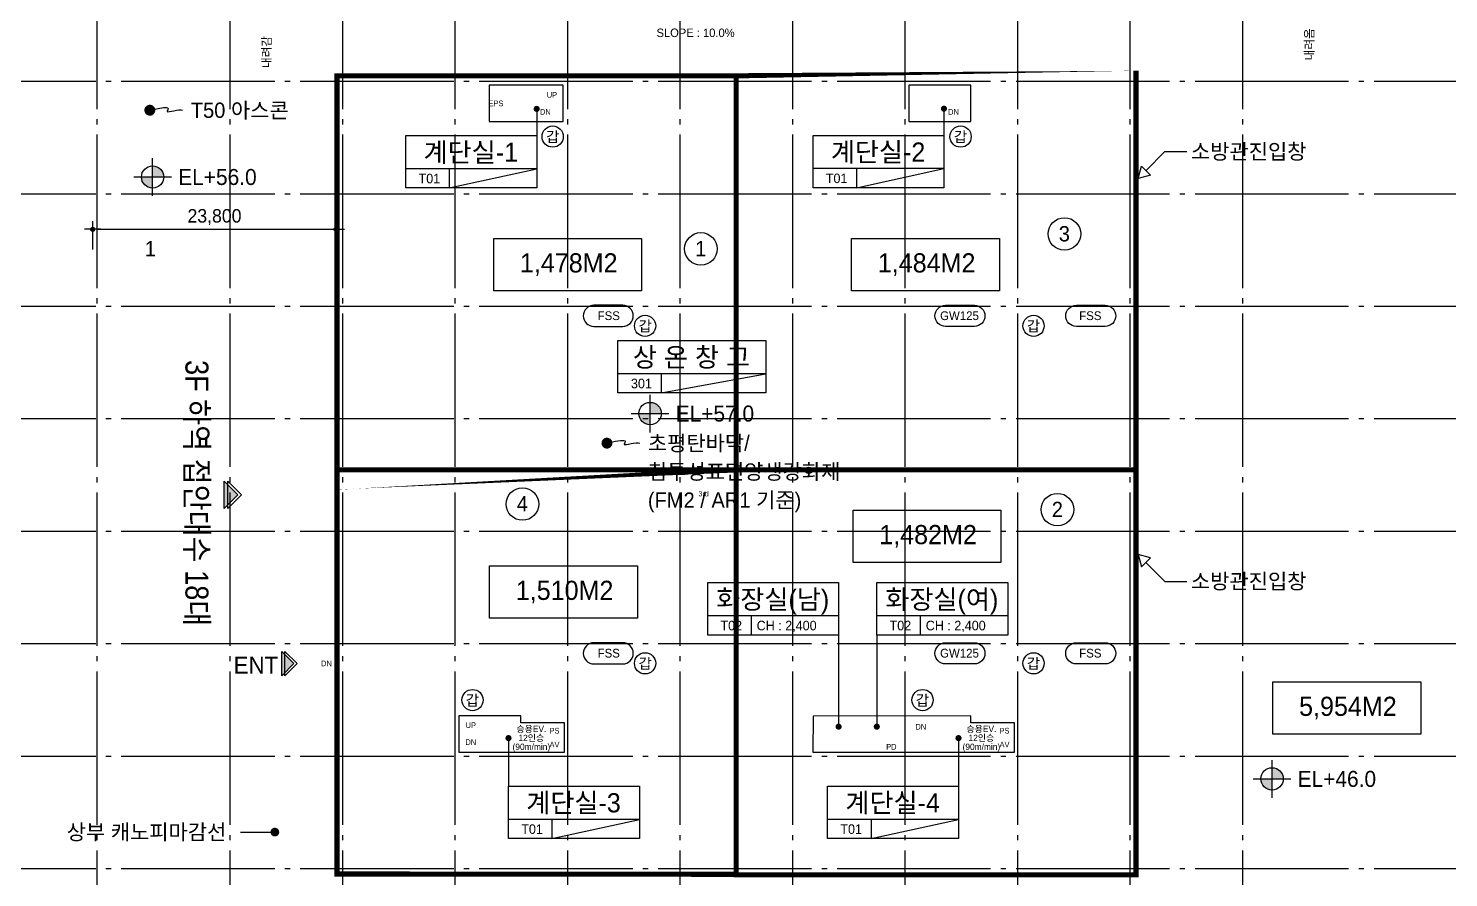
# Model space of a CAD drawing. Header units: millimetres. Extents: x 252735598 to 255219468, y 503841472 to 504550014.
# Drawn here: x 254553680 to 254692535, y 503942094 to 504025132 of the extents above; entities that cross this region are included whole.
import ezdxf
from ezdxf.enums import TextEntityAlignment as Align

# ---------------------------------------------------------------- set-up
doc = ezdxf.new("R2010")
doc.units = ezdxf.units.MM
doc.linetypes.add('CEN', pattern=[35, 30, -2, 1, -2])
for name, color, linetype in [('4A.TEC CEN', 1, 'CEN'), ('4A.TEC TEXT', 7, 'Continuous'), ('4A.TEC TEXT 1', 3, 'Continuous'), ('4A.TEC TEXT 2', 3, 'Continuous'), ('4A.TEC 심볼', 7, 'Continuous'), ('DEFPOINT', 135, 'Continuous'), ('㈜SE&C DIM', 7, 'Continuous'), ('㈜SE&C TEXT', 7, 'Continuous'), ('㈜SE&C TEXT 1', 3, 'Continuous')]:
    doc.layers.add(name, color=color, linetype=linetype)
doc.styles.add('돋움', font='')
doc.styles.get('돋움').set_extended_font_data('돋움')
doc.dimstyles.new('DIM_400(외부치수)', dxfattribs={"dimscale": 1200, "dimtxt": 3.299999999999998, "dimasz": 1, "dimexe": 2, "dimexo": 2, "dimgap": 1, "dimtad": 1, "dimdec": 0, "dimdsep": 46, "dimlunit": 6, "dimtxsty": '돋움', "dimblk1": 'DIMDOT', "dimblk2": 'DIMDOT', "dimsah": 1, "dimcen": 2.5, "dimdle": 1.5, "dimclrd": 8, "dimclre": 8, "dimclrt": 3, "dimadec": 0, "dimazin": 0, "dimtfac": 1, "dimtdec": 0, "dimtix": 1, "dimtmove": 2, "dimatfit": 3, "dimldrblk": 'DIMDOT', "dimfxl": 1, "dimtvp": 1, "dimtolj": 1, "dimtzin": 0, "dimarcsym": 0})

# ---------------------------------------------------------------- blocks, each defined once
blk = doc.blocks.new('dwgFD3B')
at = {"layer": '4A.TEC CEN', "color": 250, "ltscale": 500}
for p, q in [((49194.51359510422, -103936.8347870111, -3333.333333333334), (357999.999995023, -103936.8347870111, -3333.333333333334)), ((49194.51359510422, -114936.8347870111, -3333.333333333334), (357999.999995023, -114936.8347870111, -3333.333333333334)), ((49194.51359510422, -125936.8347870111, -3333.333333333334), (357999.999995023, -125936.8347870111, -3333.333333333334)), ((49194.51359510422, -136936.8347870111, -3333.333333333334), (357999.999995023, -136936.8347870111, -3333.333333333334)), ((49194.51359510422, -147936.8347870111, -3333.333333333334), (357999.999995023, -147936.8347870111, -3333.333333333334)), ((49194.51359510422, -158936.8347870111, -3333.333333333334), (357999.999995023, -158936.8347870111, -3333.333333333334)), ((49194.51359510422, -169936.8347870111, -3333.333333333334), (357999.999995023, -169936.8347870111, -3333.333333333334)), ((49194.51359510422, -180936.8347870111, -3333.333333333334), (357999.999995023, -180936.8347870111, -3333.333333333334))]:
    blk.add_line(p, q, dxfattribs=at)
at = {"layer": '4A.TEC CEN', "color": 250, "ltscale": 500, "elevation": -3333.333333333334}
for points in [[(169307.625374347, -39163.15827703476), (169307.625374347, -267000.000000298)], [(182307.625374347, -39163.15827703476), (182307.625374347, -267000.000000298)], [(193307.625374347, -39163.15827703476), (193307.625374347, -267000.000000298)], [(204307.625374347, -39163.15827703476), (204307.625374347, -267000.000000298)], [(215307.625374347, -39163.15827703476), (215307.625374347, -267000.000000298)], [(226307.625374347, -39163.15827703476), (226307.625374347, -267000.000000298)], [(237307.625374347, -39163.15827703476), (237307.625374347, -267000.000000298)], [(248307.625374347, -39163.15827703476), (248307.625374347, -267000.000000298)], [(259307.625374347, -39163.15827703476), (259307.625374347, -267000.000000298)], [(270307.625374347, -39163.15827703476), (270307.625374347, -267000.000000298)], [(281307.625374347, -39163.15827703476), (281307.625374347, -267000.000000298)]]:
    blk.add_lwpolyline(points, dxfattribs=at)
blk = doc.blocks.new('FL-LEVEL1')
at = {"layer": '4A.TEC 심볼', "linetype": 'ByBlock'}
h = blk.add_hatch(color=256, dxfattribs=at)
h.paths.add_polyline_path([(295, 174.9999999991269), (295, -8.731149e-10), (470, -8.731149e-10, 0.4142135623730951)])
h.paths.add_polyline_path([(295, -8.731149e-10), (120, -8.731149e-10, 0.4142135623730951), (295, -175.0000000008731)])
for p, q in [((295, -295.0000000002328), (295, 295.0000000001164)), ((0, 0), (590, -5.82077e-11))]:
    blk.add_line(p, q, dxfattribs=at)
blk.add_circle((295, -1.74623e-10), 174.9999999999983, dxfattribs=at)
at = {"layer": '4A.TEC TEXT 2', "color": 3, "linetype": 'ByBlock', "style": '돋움'}
blk.add_attdef('FL', text='', height=250.0000000000001, dxfattribs=at).set_placement((695, 0), align=Align.MIDDLE_LEFT)
blk = doc.blocks.new('zw$CF70')
at = {"layer": '4A.TEC 심볼', "color": 1, "const_width": 640.458013364708}
blk.add_lwpolyline([(320.2290044128895, 7841.537071108818, 1), (960.6870132386684, 7841.537071108818, 1)], format="xyb", close=True, dxfattribs=at)
at = {"layer": '4A.TEC 심볼', "color": 1}
blk.add_lwpolyline([(641.5391739308834, 7841.537071108818), (1606.917041689157, 8061.91341817379), (2240.182406812906, 8163.517327904701), (2605.506159633398, 8171.679414749146), (2767.05919060111, 8111.730293631554), (2789.012389868498, 8009.000578761101), (2735.536647945642, 7888.820885062218), (2670.802855044603, 7776.521826982498), (2658.981901556253, 7697.434019207954), (2749.233943194151, 7670.133245587349), (2930.676197439432, 7686.175968170166), (3177.415147095919, 7730.363818049431), (3463.557275027037, 7787.498426556587), (3763.209064096212, 7842.38142490387), (4050.476997166872, 7879.814444303513), (4299.467557042837, 7884.599115967751), (4484.287226647139, 7841.537071108818)], dxfattribs=at)
at = {"layer": '4A.TEC TEXT', "style": '돋움'}
for s, height, p in [('초평탄바닥/', 1800, (5444.974239677191, 7841.537071108818)), ('침투성표면양생강화제', 1800, (5444.974239677191, 4498.991059184074)), ('(FM2 / AR1 기준)', 1800, (5444.974239677191, 1156.445047497749)), ('3rd', 600, (11375.90172231197, 1901.160605311394))]:
    blk.add_text(s, height=height, dxfattribs=at).set_placement(p, align=Align.MIDDLE_LEFT)
blk = doc.blocks.new('DIMDOT')
at = {"color": 0}
blk.add_line((-2, 0), (2, 0), dxfattribs=at)
for radius in [0.5, 0.25]:
    blk.add_circle((0, 0), radius, dxfattribs=at)
blk = doc.blocks.new('*D116')
at = {"layer": 'Defpoints', "color": 0, "ltscale": 10, "transparency": 16777216}
for p in [(254583774.168117, 504005493.1382592), (254559974.1681156, 504002700.1160364), (254583774.168117, 504002700.1160364)]:
    blk.add_point(p, dxfattribs=at)
at = {"layer": '㈜SE&C DIM', "color": 8, "lineweight": -2, "ltscale": 10, "transparency": 16777216}
for p, q in [((254559974.1681156, 504003500.1160364), (254559974.1681156, 504006293.1382592)), ((254583774.168117, 504003500.1160364), (254583774.168117, 504006293.1382592)), ((254560374.1681156, 504005493.1382592), (254583374.168117, 504005493.1382592))]:
    blk.add_line(p, q, dxfattribs=at)
at = {"layer": '㈜SE&C DIM', "color": 8, "lineweight": -2, "ltscale": 10, "transparency": 16777216, "xscale": 400, "yscale": 400, "zscale": 400, "rotation": 180}
blk.add_blockref('DIMDOT', (254559974.1681156, 504005493.1382592), dxfattribs=at)
at = {"layer": '㈜SE&C DIM', "color": 8, "lineweight": -2, "ltscale": 10, "transparency": 16777216, "xscale": 400, "yscale": 400, "zscale": 400}
blk.add_blockref('DIMDOT', (254583774.168117, 504005493.1382592), dxfattribs=at)
at = {"layer": '㈜SE&C DIM', "color": 3, "ltscale": 10, "transparency": 16777216, "insert": (254571874.1681163, 504006681.1979607), "char_height": 1320, "attachment_point": 5, "style": '돋움'}
blk.add_mtext('\\A1;23,800', dxfattribs=at)

msp = doc.modelspace()

# ---------------------------------------------------------------- hatches: boundary and pattern name
at = {"layer": '4A.TEC 심볼'}
for points in [[(254572831.728287, 503978200.6342524), (254572831.728287, 503980869.2092934), (254574166.0158148, 503979534.9217728)], [(254578446.2377138, 503961828.7518498), (254578446.2377138, 503964200.8185529), (254579632.2710717, 503963014.7852013)]]:
    msp.add_hatch(color=256, dxfattribs=at).paths.add_polyline_path(points)

# ---------------------------------------------------------------- linework, layer by layer
for p, q in [((254603378.3521671, 504017244.3142553), (254603378.3521671, 504014652.4101293)), ((254643198.3521671, 504017264.3142553), (254643198.3521671, 504014672.4101293)), ((254603378.3521671, 504011402.4101293), (254590578.457184, 504011402.4101293)), ((254594828.457184, 504009527.4101293), (254603378.3521671, 504011402.4101293)), ((254594828.457184, 504011402.4101293), (254594828.457184, 504009527.4101293)), ((254643198.3521671, 504011422.4101293), (254630398.457184, 504011422.4101293)), ((254634648.457184, 504009547.4101293), (254643198.3521671, 504011422.4101293)), ((254634648.457184, 504011422.4101293), (254634648.457184, 504009547.4101293)), ((254625778.9001434, 503991361.1014168), (254611312.3384934, 503991361.1014168)), ((254615562.3384934, 503991361.1014168), (254615562.3384934, 503989486.1014168)), ((254615562.3384934, 503989486.1014168), (254625778.9001434, 503991361.1014168)), ((254632897.3020974, 503967691.3106099), (254620097.4071142, 503967691.3106099)), ((254624347.4071142, 503967691.3106099), (254624347.4071142, 503965816.3106099)), ((254649429.1831437, 503967691.3106099), (254636629.2881605, 503967691.3106099)), ((254640879.2881605, 503967691.3106099), (254640879.2881605, 503965816.3106099)), ((254632897.3020974, 503965816.3106098), (254632897.3020974, 503956854.3864584, -38344.44444444419)), ((254636629.2881605, 503965816.3106098), (254636629.2881605, 503956854.3864584, -38344.44444444419)), ((254600619.9863524, 503955752.9079556, 6250), (254600619.9863524, 503951038.1463101, 6250)), ((254644619.9863525, 503955716.3161073, 6250), (254644619.9863524, 503951038.1463101, 6250)), ((254613419.8813356, 503947788.1463101, 6250), (254600619.9863524, 503947788.1463101, 6250)), ((254604869.9863524, 503945913.1463101, 6250), (254613419.8813356, 503947788.1463101, 6250)), ((254604869.9863524, 503947788.1463101, 6250), (254604869.9863524, 503945913.1463101, 6250)), ((254644619.9863524, 503947788.1463101, 6250), (254631820.0913692, 503947788.1463101, 6250)), ((254636070.0913692, 503945913.1463101, 6250), (254644619.9863524, 503947788.1463101, 6250)), ((254636070.0913692, 503947788.1463101, 6250), (254636070.0913692, 503945913.1463101, 6250))]:
    msp.add_line(p, q, dxfattribs=at)
at = {"layer": '4A.TEC 심볼', "color": 1}
for points, const_width, elevation in [([(254565287.3545687, 504017130.138142, 1), (254565821.069576, 504017130.138142, 1)], 533.7150111372566, 0.4499961073975101), ([(254577987.6541197, 503946544.6113074, 1), (254577560.6821139, 503946544.6113074, 1)], 426.9720089098053, -0.4499961073975101)]:
    msp.add_lwpolyline(points, format="xyb", close=True, dxfattribs=dict(at, const_width=const_width, elevation=elevation))
for points in [[(254565555.1130432, 504017130.138142), (254566359.5945996, 504017313.7850979), (254566887.3157372, 504017398.4550228), (254567191.752198, 504017405.2567618), (254567326.3797238, 504017355.2991608), (254567344.6740565, 504017269.6910651), (254567300.1109383, 504017169.5413204), (254567246.1661109, 504017075.958772), (254567236.3153163, 504017010.0522655), (254567311.5253509, 504016987.3016208), (254567462.7272295, 504017000.6705564), (254567668.3430209, 504017037.4937645), (254567906.7947941, 504017085.1059383), (254568156.5046183, 504017130.8417704), (254568395.8945626, 504017162.0359531), (254568603.3866958, 504017166.0231795), (254568757.4030871, 504017130.138142)], [(254662943.343635, 504011219.9137768), (254664804.2350798, 504013080.8052217)], [(254664804.2350798, 504013080.8052217), (254666929.33944, 504013080.8052217)], [(254662943.343635, 503972921.6966666), (254664804.2350798, 503971060.8052217)], [(254664804.2350798, 503971060.8052217), (254666929.33944, 503971060.8052217)]]:
    msp.add_lwpolyline(points, dxfattribs=at)
at = {"layer": '4A.TEC 심볼', "const_width": 298.8804040915464}
for points in [[(254603228.911965, 504017262.6101795, 1), (254603527.7923691, 504017262.6101795, 1)], [(254643048.911965, 504017282.6101795, 1), (254643347.7923691, 504017282.6101795, 1)]]:
    msp.add_lwpolyline(points, format="xyb", close=True, dxfattribs=at)
at = {"layer": '4A.TEC 심볼'}
for points in [[(254590578.457184, 504014652.4101293), (254603378.3521671, 504014652.4101293), (254603378.3521671, 504009527.4101293), (254590578.457184, 504009527.4101293)], [(254630398.457184, 504014672.4101293), (254643198.3521671, 504014672.4101293), (254643198.3521671, 504009547.4101293), (254630398.457184, 504009547.4101293)], [(254599170.4626952, 504004603.3705626), (254613637.0243452, 504004603.3705626), (254613637.0243452, 503999478.3705626), (254599170.4626952, 503999478.3705626)], [(254634165.2093793, 504004603.3705626), (254648631.7710292, 504004603.3705626), (254648631.7710292, 503999478.3705626), (254634165.2093793, 503999478.3705626)], [(254611312.3384934, 503994611.1014168), (254625778.9001434, 503994611.1014168), (254625778.9001434, 503989486.1014168), (254611312.3384934, 503989486.1014168)], [(254634303.1679619, 503978035.1280277), (254648769.7296118, 503978035.1280277), (254648769.7296118, 503972910.1280277), (254634303.1679619, 503972910.1280277)], [(254598768.2218671, 503972583.6268299), (254613234.7835171, 503972583.6268299), (254613234.7835171, 503967458.6268299), (254598768.2218671, 503967458.6268299)], [(254620097.4071142, 503970941.3106099), (254632897.3020974, 503970941.3106099), (254632897.3020974, 503965816.3106099), (254620097.4071142, 503965816.3106099)], [(254636629.2881605, 503970941.3106099), (254649429.1831437, 503970941.3106099), (254649429.1831437, 503965816.3106099), (254636629.2881605, 503965816.3106099)], [(254675353.0332845, 503961241.6106247), (254689819.5949345, 503961241.6106247), (254689819.5949345, 503956116.6106247), (254675353.0332845, 503956116.6106247)]]:
    msp.add_lwpolyline(points, close=True, dxfattribs=at)
at = {"layer": '4A.TEC 심볼', "color": 1}
for points in [[(254662177.8780938, 504010454.4482356), (254662501.4018987, 504011661.8555131), (254663385.2853713, 504010777.9720405)], [(254662177.8780938, 503973687.1622077), (254662501.4018987, 503972479.7549303), (254663385.2853713, 503973363.6384028)]]:
    msp.add_lwpolyline(points, close=True, dxfattribs=at)
at = {"layer": '4A.TEC 심볼'}
for points, elevation in [([(254608969.0144203, 503995986.4471573), (254611785.3791963, 503995986.4471564, 1), (254611785.3791969, 503998060.1776986), (254608969.0144209, 503998060.1776994, 1)], -5.516048511951062), ([(254646165.5936094, 503995986.4471573), (254643349.2288334, 503995986.4471565, -1), (254643349.2288328, 503998060.1776987), (254646165.5936088, 503998060.1776995, -1)], -5.966044619348572), ([(254658959.1673908, 503995986.4471573), (254656142.8026147, 503995986.4471565, -1), (254656142.8026141, 503998060.1776987), (254658959.1673901, 503998060.1776995, -1)], -5.966044619348572), ([(254608969.0144203, 503962986.4471573), (254611785.3791963, 503962986.4471564, 1), (254611785.3791969, 503965060.1776986), (254608969.0144209, 503965060.1776994, 1)], -5.516048511951062), ([(254646165.5936094, 503962986.4471573), (254643349.2288334, 503962986.4471565, -1), (254643349.2288328, 503965060.1776987), (254646165.5936088, 503965060.1776995, -1)], -5.966044619348572), ([(254658959.1673908, 503962986.4471573), (254656142.8026147, 503962986.4471565, -1), (254656142.8026141, 503965060.1776987), (254658959.1673901, 503965060.1776995, -1)], -5.966044619348572)]:
    msp.add_lwpolyline(points, format="xyb", close=True, dxfattribs=dict(at, elevation=elevation))
for points in [[(254574166.0158148, 503979534.9217728), (254572831.728287, 503978200.6342524), (254572831.728287, 503980869.2092934), (254574166.0158148, 503979534.9217728)], [(254574521.8258222, 503979534.9217728), (254573187.5382944, 503978200.6342524), (254573187.5382944, 503980869.2092934), (254574521.8258222, 503979534.9217728)]]:
    msp.add_lwpolyline(points, dxfattribs=at)
at = {"layer": '4A.TEC 심볼', "elevation": 4165.654175425021}
for points in [[(254579632.2710717, 503963014.7852013), (254578446.2377138, 503961828.7518498), (254578446.2377138, 503964200.8185529), (254579632.2710717, 503963014.7852013)], [(254579948.546634, 503963014.7852013), (254578762.5132758, 503961828.7518498), (254578762.5132758, 503964200.8185529), (254579948.546634, 503963014.7852013)]]:
    msp.add_lwpolyline(points, dxfattribs=at)
at = {"layer": '4A.TEC 심볼', "const_width": 298.8804040915464}
for points, elevation in [([(254600769.4265545, 503955734.6120315, 1), (254600470.5461504, 503955734.6120315, 1)], 6250), ([(254633046.7422995, 503956854.3864584, 1), (254632747.8618954, 503956854.3864584, 1)], -38344.44444444419), ([(254636778.7283626, 503956854.3864584, 1), (254636479.8479585, 503956854.3864584, 1)], -38344.44444444419), ([(254644470.5461504, 503955734.6120315, 1), (254644769.4265545, 503955734.6120315, 1)], 6250)]:
    msp.add_lwpolyline(points, format="xyb", close=True, dxfattribs=dict(at, elevation=elevation))
at = {"layer": '4A.TEC 심볼', "elevation": 6250}
for points in [[(254600619.9863524, 503951038.1463101), (254613419.8813356, 503951038.1463101), (254613419.8813356, 503945913.1463101), (254600619.9863524, 503945913.1463101)], [(254631820.0913692, 503951038.1463101), (254644619.9863524, 503951038.1463101), (254644619.9863524, 503945913.1463101), (254631820.0913692, 503945913.1463101)]]:
    msp.add_lwpolyline(points, close=True, dxfattribs=at)
at = {"layer": '4A.TEC 심볼', "color": 1, "elevation": -0.4499961073975101}
msp.add_lwpolyline([(254574423.3725911, 503946544.6113074), (254577774.1681168, 503946544.6113074)], dxfattribs=at)
at = {"layer": '4A.TEC 심볼'}
for centre in [(254604937.6016798, 504014552.7537677, 3333.333333333334), (254644822.4092014, 504014552.7537677, 3333.333333333334), (254613973.7945307, 503996047.9030523, 4161.150618154716), (254651954.3872804, 503996047.9030524, 4160.700622047318), (254613973.7945307, 503963047.9030523, 4161.150618154716), (254651954.3872804, 503963047.9030524, 4160.700622047318), (254597102.385864, 503959450.9703488, 6250), (254641102.385864, 503959450.9703488, 6250)]:
    msp.add_circle(centre, 1036.865271180699, dxfattribs=at)
at = {"layer": '4A.TEC 심볼', "color": 4}
for centre in [(254654976.5429059, 504005028.7209554), (254619426.7332633, 504003574.1656069), (254601984.9691578, 503978622.2280959), (254654291.8956431, 503978074.9432189)]:
    msp.add_circle(centre, 1591.549430918953, dxfattribs=at)
at = {"layer": 'DEFPOINT', "color": 2, "const_width": 500}
for points in [[(254583849.1681168, 504020496.1829398), (254583849.168117, 503981971.1829383), (254622882.9690488, 503981971.1829406), (254622882.9690488, 504020496.1829398)], [(254622882.9690488, 504020496.1829398), (254622882.9690488, 503981971.1829406), (254661974.1681166, 503981971.1829406), (254661974.1681167, 504020496.1829397)], [(254583849.168117, 503981971.1829383), (254583849.168117, 503942446.1829398), (254622882.9690488, 503942415.68294), (254622882.9690488, 503981971.1829406)], [(254622882.9690488, 503981971.1829406), (254622882.9690488, 503942371.1829398), (254661974.1088589, 503942371.1829403), (254661974.1681166, 503981971.1829406)]]:
    msp.add_lwpolyline(points, close=True, dxfattribs=at)
at = {"layer": 'DEFPOINT'}
for points in [[(254617374.1681108, 504019971.1829396), (254622882.9690488, 504019971.1829396)], [(254622882.9690488, 504019971.1829396), (254622882.9690488, 504020571.1829398), (254622882.9690488, 503942371.18294)], [(254583849.168117, 503986971.1829382), (254583849.168117, 503981476.0051075)], [(254583849.168117, 503981971.1829383), (254661893.6681166, 503981971.1829429)]]:
    msp.add_lwpolyline(points, dxfattribs=at)
for points in [[(254598734.1681168, 504019571.1829399), (254598734.1681168, 504016031.1829399), (254605974.1681168, 504016031.1829399), (254605974.1681168, 504019571.1829399)], [(254639774.1681168, 504019571.1829399), (254639774.1681168, 504016031.1829399), (254645814.1681168, 504016031.1829399), (254645814.1681168, 504019571.1829399)], [(254595774.1681168, 503957911.1829399), (254595774.1681168, 503954371.1829399), (254606099.1681168, 503954371.1829399), (254606099.1681168, 503957221.1829429), (254601814.1681168, 503957221.1829429), (254601814.1681168, 503957911.1829399)], [(254630394.1681077, 503957891.175382), (254630374.1681077, 503954351.1829399), (254650099.1681168, 503954371.1829399), (254650099.1681168, 503957221.1829429), (254645814.1681168, 503957221.1829429), (254645814.1681168, 503957911.1829399)]]:
    msp.add_lwpolyline(points, close=True, dxfattribs=at)

# ---------------------------------------------------------------- block references
msp.add_blockref('dwgFD3B', (254391066.5427312, 504123908.0177267, 3333.333333333334))
at = {"layer": '4A.TEC 심볼', "color": 3, "linetype": 'ByBlock'}
ref = msp.add_blockref('FL-LEVEL1', (254563982.2441112, 504010602.8028064, 0.4499961073975101), dxfattribs=dict(at, xscale=6.250000000000405, yscale=6.250000000000405, zscale=6.250000000000405))
ref.add_attrib('FL', 'EL+56.0', dxfattribs={"layer": '4A.TEC TEXT 1', "color": 3, "linetype": 'ByBlock', "height": 1562.500000000101, "style": '돋움'}).set_placement((254568325.9941112, 504010602.8028064, 0.4499961073975101), align=Align.MIDDLE_LEFT)
ref = msp.add_blockref('FL-LEVEL1', (254612619.1705499, 503987469.7268853, 0.8999922147954749), dxfattribs=dict(at, xscale=6.250000000000405, yscale=6.250000000000405, zscale=6.250000000000405))
ref.add_attrib('FL', 'EL+57.0', dxfattribs={"layer": '4A.TEC TEXT 1', "color": 3, "linetype": 'ByBlock', "height": 1562.500000000101, "style": '돋움'}).set_placement((254616962.9205499, 503987469.7268853, 0.8999922147954749), align=Align.MIDDLE_LEFT)
ref = msp.add_blockref('FL-LEVEL1', (254673429.9390893, 503951747.5443886), dxfattribs=dict(at, xscale=6.250000000000405, yscale=6.250000000000405, zscale=6.250000000000405))
ref.add_attrib('FL', 'EL+46.0', dxfattribs={"layer": '4A.TEC TEXT 1', "color": 3, "linetype": 'ByBlock', "height": 1562.500000000101, "style": '돋움'}).set_placement((254677773.6890893, 503951747.5443886), align=Align.MIDDLE_LEFT)
at = {"layer": 'DEFPOINT', "xscale": 0.8333333333333333, "yscale": 0.8333333333333333, "zscale": 0.8333333333333333}
msp.add_blockref('zw$CF70', (254609711.7590142, 503978041.9978848, 0.8999922147954749), dxfattribs=at)

# ---------------------------------------------------------------- texts
at = {"layer": '4A.TEC TEXT', "style": '돋움'}
for s, p in [('T50 아스콘', (254569557.975598, 504017130.138142, 0.4499961073975101)), ('소방관진입창', (254667344.075763, 504013093.8592733)), ('소방관진입창', (254667344.075763, 503971073.8592733)), ('상부 캐노피마감선', (254557424.5616308, 503946544.6113074, -0.4499961073975101))]:
    msp.add_text(s, height=1500, dxfattribs=at).set_placement(p, align=Align.MIDDLE_LEFT)
at = {"layer": '4A.TEC TEXT', "color": 3, "style": '돋움'}
for s, height, p in [('계단실-1', 1875, (254596935.9027401, 504013023.2865702)), ('계단실-2', 1875, (254636755.9027401, 504013043.2865702)), ('T01', 937.5, (254592882.7743689, 504010450.5670917)), ('T01', 937.5, (254632702.7743689, 504010470.5670917)), ('상 온 창 고', 1875, (254618503.117383, 503992981.9778577)), ('301', 937.5, (254613616.6556785, 503990409.2583792)), ('화장실(남)', 1875, (254626454.8526703, 503969312.1870506)), ('화장실(여)', 1875, (254642986.7337166, 503969312.1870506)), ('T02', 937.5, (254622401.7242992, 503966739.4675723)), ('T02', 937.5, (254638933.6053455, 503966739.4675723)), ('계단실-3', 1875, (254606977.4319086, 503949409.022751, 6250)), ('계단실-4', 1875, (254638177.5369254, 503949409.022751, 6250)), ('T01', 937.5, (254602924.3035374, 503946836.3032725, 6250)), ('T01', 937.5, (254634124.4085542, 503946836.3032725, 6250))]:
    msp.add_text(s, height=height, dxfattribs=at).set_placement(p, align=Align.MIDDLE_CENTER)
at = {"layer": '4A.TEC TEXT', "style": '돋움'}
for s, height, p in [('갑', 1036.865271180699, (254604947.7007201, 504014529.7928172, 3333.333333333334)), ('갑', 1036.865271180699, (254644812.3101611, 504014529.7928172, 3333.333333333334)), ('ENT', 1666.666666666667, (254575928.4829128, 503962867.7594544, 4165.654175425021)), ('갑', 1036.865271180699, (254597092.2868238, 503959428.0093983, 6250)), ('갑', 1036.865271180699, (254641092.2868238, 503959428.0093983, 6250))]:
    msp.add_text(s, height=height, dxfattribs=at).set_placement(p, align=Align.MIDDLE_CENTER)
at = {"layer": '4A.TEC TEXT', "color": 6, "style": '돋움'}
for s, p in [('3', (254654966.4438657, 504005051.6819058)), ('1', (254565603.4872802, 504003597.1265572)), ('1', (254619416.6342231, 504003597.1265572)), ('4', (254601974.8701176, 503978645.1890463)), ('2', (254654281.7966029, 503978097.9041693))]:
    msp.add_text(s, height=1500, dxfattribs=at).set_placement(p, align=Align.MIDDLE_CENTER)
at = {"layer": '4A.TEC TEXT', "color": 1, "style": '돋움'}
for s, p in [('1,478M2', (254606507.8911332, 504002204.3654435)), ('1,484M2', (254641502.6378172, 504002204.3654435)), ('1,482M2', (254641640.5963998, 503975636.1229086)), ('1,510M2', (254606105.6503051, 503970184.6217108)), ('5,954M2', (254682690.4617225, 503958842.6055056))]:
    msp.add_text(s, height=1875, dxfattribs=at).set_placement(p, align=Align.MIDDLE_CENTER)
at = {"layer": '4A.TEC TEXT', "style": '돋움'}
for s, rotation, p in [('FSS', 359.9999999829246, (254610420.0574328, 503997039.7795395, -5.516048511951516)), ('GW125', 1.707547268076528e-08, (254644714.5505969, 503997039.7795395, -5.966044619349026)), ('FSS', 1.707547268076528e-08, (254657508.1243783, 503997039.7795395, -5.966044619349026)), ('FSS', 359.9999999829246, (254610420.0574328, 503964039.7795395, -5.516048511951516)), ('GW125', 1.707547268076528e-08, (254644714.5505969, 503964039.7795395, -5.966044619349026)), ('FSS', 1.707547268076528e-08, (254657508.1243783, 503964039.7795395, -5.966044619349026))]:
    msp.add_text(s, height=855.482457266628, rotation=rotation, dxfattribs=at).set_placement(p, align=Align.MIDDLE)
for rotation, p in [(359.9999999829246, (254613983.8935708, 503996024.942102, -5.516048511951062)), (1.707547268076528e-08, (254651944.2882403, 503996024.942102, -5.966044619348572)), (359.9999999829246, (254613983.8935708, 503963024.942102, -5.516048511951062)), (1.707547268076528e-08, (254651944.2882403, 503963024.942102, -5.966044619348572))]:
    msp.add_text('갑', height=1036.865271180699, rotation=rotation, dxfattribs=at).set_placement(p, align=Align.MIDDLE_CENTER)
at = {"layer": '4A.TEC TEXT', "style": '돋움', "width": 0.9}
msp.add_text('3F 하역 접안대수 18대', height=2250, rotation=270, dxfattribs=at).set_placement((254570157.8222477, 503979686.0060712), align=Align.MIDDLE_CENTER)
at = {"layer": '4A.TEC TEXT', "color": 3, "style": '돋움'}
for p in [(254624883.5117237, 503966739.4675723), (254641415.39277, 503966739.4675723)]:
    msp.add_text('CH : 2,400', height=937.5, dxfattribs=at).set_placement(p, align=Align.MIDDLE_LEFT)
at = {"layer": '㈜SE&C TEXT', "style": '돋움'}
for s, height, rotation, p in [('UP', 555.5555555555555, 0.006523641089374818, (254604866.2072158, 504018628.8774529, -2916.666666666667)), ('EPS', 555.5555555555555, 359.9934763589106, (254599396.6681095, 504017801.1829398)), ('DN', 555.5555555555555, 0.006523641089374818, (254604226.3170146, 504016970.856821, -2916.666666666667)), ('DN', 555.5555555555555, 359.9934763589106, (254644128.180868, 504016970.856821, -2916.666666666667)), ('DN', 555.5555555555555, 359.9934763589106, (254582821.264834, 503963034.8624653, -0.4499961073975101)), ('UP', 555.5555555555555, 359.9934763589106, (254596935.2490911, 503956997.0900505)), ('승용EV.', 625, 0.006523641089369401, (254602856.0728897, 503956632.6355581, -4166.666666666666)), ('12인승', 625, 0.006523641089369401, (254602856.0728897, 503955757.6355581, -4166.666666666666)), ('PS', 555.5555555555555, 359.9934763589106, (254605119.1681095, 503956458.682942)), ('DN', 555.5555555555555, 359.9934763589106, (254640935.2490911, 503956845.4045594)), ('승용EV.', 625, 0.006523641089369401, (254646856.0728897, 503956632.6355581, -4166.666666666666)), ('12인승', 625, 0.006523641089369401, (254646856.0728897, 503955757.6355581, -4166.666666666666)), ('PS', 555.5555555555555, 359.9934763589106, (254649119.1681095, 503956458.682942)), ('DN', 555.5555555555555, 359.9934763589106, (254596935.2490911, 503955339.0694186)), ('(90m/min)', 625, 0.006523641089369401, (254602856.0728897, 503954882.6355581, -4166.666666666666)), ('AV', 555.5555555555555, 359.9934763589106, (254605119.1681095, 503955096.1829405, 2083.333333333334)), ('PD', 555.5555555555555, 359.9934763589106, (254638054.1681122, 503954884.5153257, 53229.13227038016)), ('(90m/min)', 625, 0.006523641089369401, (254646856.0728897, 503954882.6355581, -4166.666666666666)), ('AV', 555.5555555555555, 359.9934763589106, (254649119.1681095, 503955096.1829405, 2083.333333333334))]:
    msp.add_text(s, height=height, rotation=rotation, dxfattribs=at).set_placement(p, align=Align.MIDDLE_CENTER)
at = {"layer": '㈜SE&C TEXT 1', "style": '돋움'}
for s, p in [('내려감', (254576970.9570422, 504022828.031981, -10000.44999610741)), ('내려옴', (254678928.2108859, 504023571.1829401, -10000.00000000001))]:
    msp.add_text(s, height=833.3333333333335, rotation=90, dxfattribs=at).set_placement(p, align=Align.MIDDLE_CENTER)
msp.add_text('SLOPE : 10.0%', height=833.3333333333335, dxfattribs=at).set_placement((254618910.6394582, 504024701.4870303, -0.4499961073979648), align=Align.MIDDLE_CENTER)

# ---------------------------------------------------------------- dimensions: what is measured, and where the dimension line sits
at = {"layer": '㈜SE&C DIM', "ltscale": 10}
dim = msp.add_linear_dim(base=(254583774.168117, 504005493.1382592, -2917.116662773377), p1=(254559974.1681156, 504002700.1160364, -2917.116662773377), p2=(254583774.168117, 504002700.1160364, -2917.116662773377), angle=180, dimstyle='DIM_400(외부치수)', override={"dimscale": 80, "dimtxt": 16.5, "dimasz": 5, "dimexe": 10, "dimexo": 10, "dimgap": 5, "dimtxsty": '돋움', "dimblk1": 'DIMDOT', "dimblk2": 'DIMDOT', "dimdle": 7.5}, dxfattribs=at)
dim.commit()
dim.dimension.update_dxf_attribs({"geometry": '*D116', "text_midpoint": (254571874.1681163, 504006681.1979607, -2917.116662773377)})

doc.saveas('drawing.dxf')
